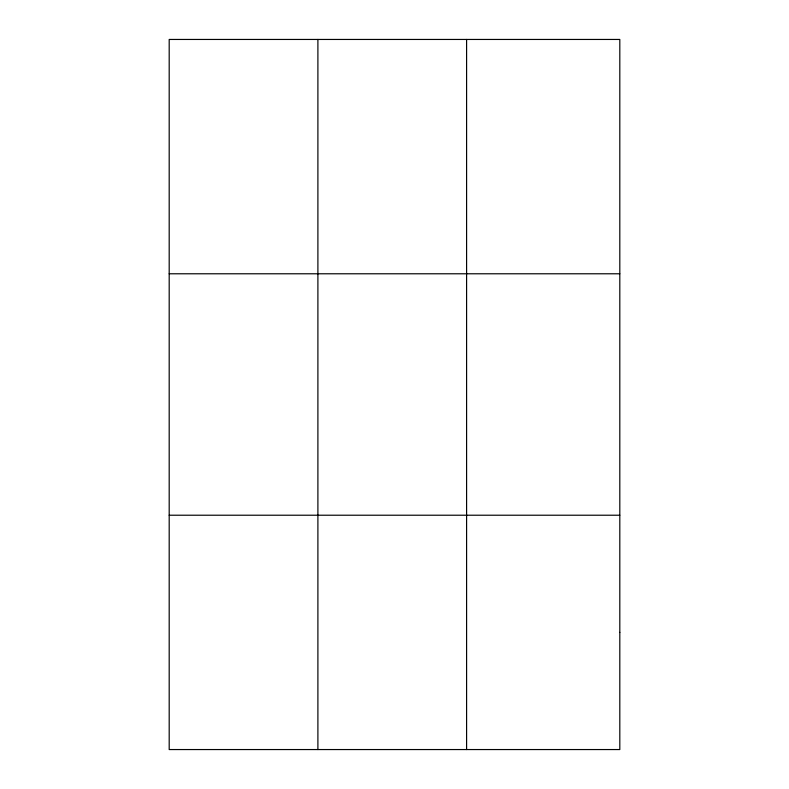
<?xml version="1.0" encoding="UTF-8"?>
<svg xmlns="http://www.w3.org/2000/svg" width="789" height="789" viewBox="0 0 789 789"><rect width="100%" height="100%" fill="white"/><g stroke="black" fill="none" stroke-linecap="round" stroke-linejoin="round"><path stroke-width="1.18" d="M317.898 39.45L317.898 749.55M466.595 39.45L466.595 749.55M169.191 273.783L619.809 273.783M169.191 515.217L619.809 515.217M619.809 632.384L619.809 749.55L169.191 749.55L169.191 39.45L619.809 39.45L619.809 632.384"/></g></svg>
